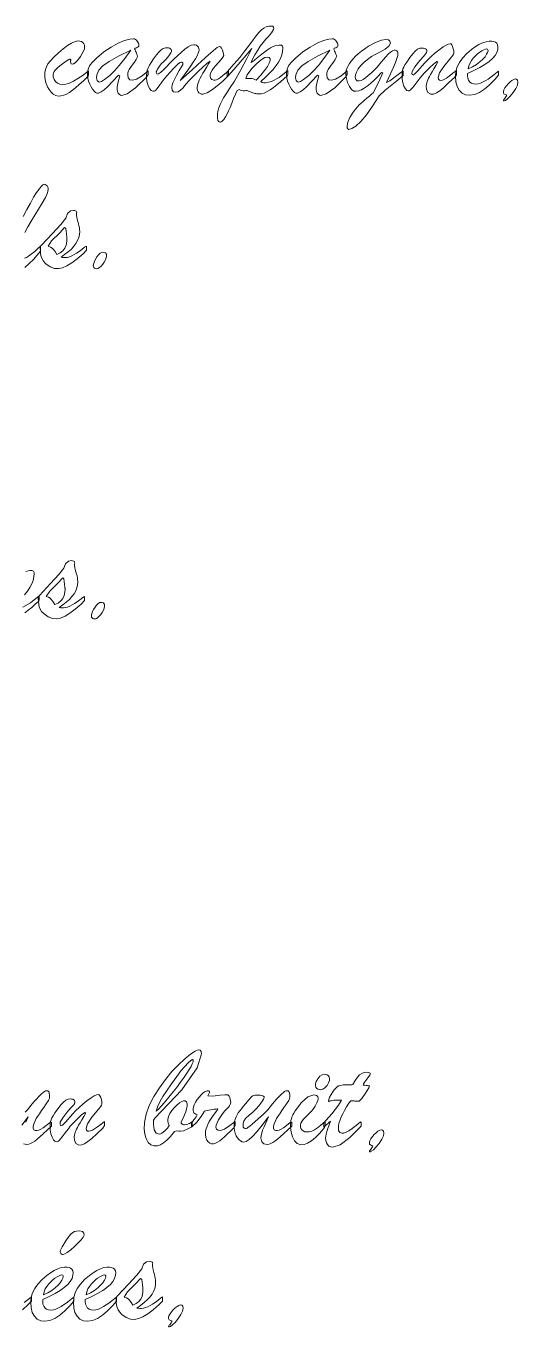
# Model space of a CAD drawing. Header units: inches. Extents: x 3 to 112, y 4 to 120.
# Drawn here: x 91.4 to 112.1, y 63.9 to 118.6 of the extents above; entities that cross this region are included whole.
import ezdxf

# ---------------------------------------------------------------- set-up
doc = ezdxf.new("R2010")
doc.units = ezdxf.units.IN
doc.header["$MEASUREMENT"] = 0
doc.layers.add('Calque 1', color=7, linetype='Continuous')

msp = doc.modelspace()

# ---------------------------------------------------------------- linework, layer by layer
at = {"layer": 'Calque 1', "lineweight": 0}
for points in [[(99.833, 116.502), (99.833, 116.558), (99.833, 116.661), (99.846, 116.727), (100.117, 117.029), (100.36, 117.319), (100.577, 117.596), (100.766, 117.846), (100.926, 118.058), (101.056, 118.232), (101.17, 118.372), (101.274, 118.48), (101.369, 118.556), (101.472, 118.607), (101.59, 118.635), (101.706, 118.641), (101.758, 118.628), (101.787, 118.597), (101.792, 118.551), (101.777, 118.497), (101.743, 118.43), (101.691, 118.35), (101.626, 118.265), (101.551, 118.179), (101.454, 118.081), (101.34, 117.95), (101.227, 117.799), (101.115, 117.627), (100.995, 117.426), (100.865, 117.192), (100.847, 117.099), (100.968, 117.195), (101.1, 117.301), (101.239, 117.415), (101.364, 117.514), (101.472, 117.596), (101.564, 117.662), (101.653, 117.718), (101.742, 117.765), (101.831, 117.802), (101.92, 117.826), (102.009, 117.837), (102.074, 117.836), (102.115, 117.828), (102.143, 117.813), (102.159, 117.79), (102.169, 117.753), (102.174, 117.704), (102.166, 117.573), (102.134, 117.422), (102.077, 117.273), (101.995, 117.124), (101.891, 116.972), (101.764, 116.816), (101.616, 116.654), (101.446, 116.482), (101.254, 116.301), (101.299, 116.263), (101.372, 116.249), (101.447, 116.244), (101.7, 116.299), (102.015, 116.476), (102.384, 116.775), (102.384, 116.717), (102.384, 116.612), (102.376, 116.552), (102.223, 116.417), (102.072, 116.287), (101.924, 116.163), (101.78, 116.051), (101.642, 115.956), (101.51, 115.877), (101.384, 115.819), (101.266, 115.787), (101.167, 115.779), (101.125, 115.781), (101.081, 115.786), (101.036, 115.794), (100.992, 115.805), (100.95, 115.816), (100.911, 115.829), (100.866, 115.845), (100.814, 115.865), (100.755, 115.889), (100.702, 115.909), (100.659, 115.925), (100.614, 115.926), (100.566, 115.915), (100.537, 115.909), (100.498, 115.909), (100.419, 115.927), (100.332, 115.965), (100.251, 115.927), (100.179, 115.772), (100.103, 115.59), (100.025, 115.391), (99.953, 115.214), (99.89, 115.065), (99.833, 114.941), (99.764, 114.823), (99.684, 114.708), (99.62, 114.637), (99.581, 114.606), (99.552, 114.591), (99.493, 114.602), (99.44, 114.663), (99.417, 114.776), (99.42, 114.915), (99.443, 115.054), (99.483, 115.196), (99.539, 115.34), (99.603, 115.479), (99.676, 115.613), (99.755, 115.743), (99.84, 115.875), (99.931, 116.007), (100.017, 116.132), (100.086, 116.234), (100.135, 116.313), (100.41, 116.796), (100.663, 117.271), (100.869, 117.69), (100.467, 117.216), (100.111, 116.804)], [(93.996, 116.748), (93.996, 116.694), (93.996, 116.595), (93.98, 116.532), (93.777, 116.335), (93.601, 116.172), (93.452, 116.041), (93.318, 115.934), (93.19, 115.845), (93.068, 115.774), (92.95, 115.725), (92.833, 115.697), (92.718, 115.693), (92.611, 115.717), (92.509, 115.771), (92.415, 115.855), (92.332, 115.961), (92.264, 116.085), (92.21, 116.227), (92.174, 116.377), (92.155, 116.533), (92.156, 116.681), (92.177, 116.81), (92.219, 116.929), (92.285, 117.042), (92.388, 117.174), (92.531, 117.327), (92.724, 117.512), (92.921, 117.681), (93.108, 117.818), (93.281, 117.921), (93.429, 117.986), (93.55, 118.014), (93.628, 118.009), (93.692, 117.987), (93.748, 117.947), (93.793, 117.892), (93.821, 117.829), (93.831, 117.756), (93.821, 117.681), (93.788, 117.589), (93.732, 117.477), (93.661, 117.362), (93.585, 117.257), (93.504, 117.163), (93.426, 117.092), (93.361, 117.05), (93.307, 117.039), (93.266, 117.052), (93.242, 117.084), (93.237, 117.127), (93.239, 117.143), (93.24, 117.158), (93.241, 117.172), (93.242, 117.187), (93.243, 117.201), (93.242, 117.218), (93.237, 117.237), (93.226, 117.248), (93.209, 117.251), (93.19, 117.248), (93.168, 117.236), (93.059, 117.16), (92.898, 117.046), (92.781, 116.96), (92.703, 116.899), (92.639, 116.84), (92.585, 116.781), (92.544, 116.721), (92.517, 116.66), (92.505, 116.596), (92.511, 116.495), (92.543, 116.392), (92.602, 116.305), (92.685, 116.237), (92.783, 116.195), (92.898, 116.178), (93.033, 116.19), (93.186, 116.236), (93.357, 116.316), (93.548, 116.429), (93.761, 116.573)], [(94.335, 117.291), (94.643, 117.549), (94.945, 117.757), (95.241, 117.916), (95.508, 118.027), (95.73, 118.09), (95.89, 118.107), (95.931, 118.099), (95.971, 118.079), (96.008, 118.047), (96.041, 118.009), (96.069, 117.966), (96.092, 117.92), (96.108, 117.88), (96.116, 117.848), (96.117, 117.819), (96.109, 117.787), (96.09, 117.763), (96.062, 117.744), (96.02, 117.724), (95.963, 117.702), (95.936, 117.673), (95.953, 117.634), (95.973, 117.589), (95.995, 117.539), (96.014, 117.495), (96.029, 117.458), (96.041, 117.426), (96.048, 117.397), (96.051, 117.37), (96.043, 117.321), (96.002, 117.236), (95.927, 117.123), (95.834, 116.997), (95.761, 116.893), (95.708, 116.814), (95.673, 116.747), (95.651, 116.67), (95.643, 116.584), (95.664, 116.458), (95.732, 116.381), (95.847, 116.355), (96.019, 116.401), (96.245, 116.538), (96.505, 116.748), (96.505, 116.692), (96.505, 116.603), (96.432, 116.485), (95.978, 116.035), (95.625, 115.782), (95.402, 115.722), (95.333, 115.735), (95.28, 115.765), (95.243, 115.814), (95.218, 115.88), (95.205, 115.962), (95.205, 116.086), (95.239, 116.29), (95.313, 116.544), (95.25, 116.576), (94.999, 116.304), (94.801, 116.099), (94.652, 115.956), (94.524, 115.864), (94.413, 115.819), (94.344, 115.819), (94.291, 115.848), (94.23, 115.903), (94.164, 115.982), (94.102, 116.078), (94.046, 116.19), (93.998, 116.314), (93.967, 116.442), (93.954, 116.572), (93.956, 116.673), (93.964, 116.756), (93.978, 116.827), (94.001, 116.892), (94.036, 116.958), (94.082, 117.025), (94.145, 117.099), (94.229, 117.188)], [(97.849, 116.343), (98.115, 116.579), (98.354, 116.794), (98.567, 116.987), (98.752, 117.156), (98.908, 117.299), (99.035, 117.415), (99.144, 117.514), (99.244, 117.602), (99.334, 117.68), (99.409, 117.738), (99.462, 117.771), (99.497, 117.78), (99.543, 117.761), (99.587, 117.708), (99.63, 117.621), (99.663, 117.532), (99.681, 117.456), (99.685, 117.397), (99.654, 117.334), (99.581, 117.235), (99.465, 117.103), (99.353, 116.975), (99.262, 116.866), (99.194, 116.776), (99.147, 116.689), (99.121, 116.599), (99.116, 116.519), (99.126, 116.47), (99.148, 116.428), (99.182, 116.394), (99.223, 116.37), (99.268, 116.357), (99.321, 116.356), (99.387, 116.374), (99.46, 116.412), (99.543, 116.472), (99.654, 116.562), (99.796, 116.684), (99.89, 116.753), (99.89, 116.664), (99.89, 116.571), (99.808, 116.476), (99.642, 116.325), (99.488, 116.189), (99.344, 116.07), (99.213, 115.97), (99.095, 115.891), (98.989, 115.832), (98.895, 115.793), (98.814, 115.774), (98.748, 115.775), (98.692, 115.793), (98.644, 115.826), (98.603, 115.874), (98.577, 115.93), (98.564, 115.994), (98.565, 116.063), (98.575, 116.133), (98.592, 116.203), (98.618, 116.276), (98.653, 116.357), (98.696, 116.447), (98.749, 116.547), (98.813, 116.661), (98.888, 116.787), (98.969, 116.921), (99.046, 117.048), (99.118, 117.167), (98.978, 117.062), (98.791, 116.9), (98.621, 116.741), (98.467, 116.59), (98.333, 116.451), (98.219, 116.326), (98.123, 116.216), (98.041, 116.122), (97.973, 116.045), (97.868, 115.943), (97.763, 115.876), (97.662, 115.851), (97.573, 115.872), (97.518, 115.943), (97.498, 116.065), (97.51, 116.145), (97.549, 116.253), (97.614, 116.393), (97.704, 116.564), (97.816, 116.763), (97.948, 116.988), (97.958, 117.008), (97.964, 117.033), (97.966, 117.065), (97.959, 117.098), (97.938, 117.117), (97.902, 117.123), (97.85, 117.106), (97.785, 117.062), (97.705, 116.988), (97.589, 116.866), (97.419, 116.682), (97.224, 116.466), (97.153, 116.381), (97.077, 116.281), (96.995, 116.166), (96.922, 116.064), (96.865, 115.989), (96.824, 115.941), (96.787, 115.91), (96.751, 115.894), (96.705, 115.891), (96.635, 115.924), (96.568, 116.001), (96.506, 116.12), (96.459, 116.26), (96.435, 116.416), (96.43, 116.569), (96.442, 116.685), (96.467, 116.789), (96.507, 116.883), (96.562, 116.987), (96.632, 117.106), (96.733, 117.26), (96.854, 117.422), (96.958, 117.547), (97.047, 117.635), (97.136, 117.693), (97.228, 117.722), (97.305, 117.726), (97.358, 117.718), (97.405, 117.703), (97.444, 117.68), (97.471, 117.651), (97.485, 117.616), (97.483, 117.572), (97.457, 117.511), (97.407, 117.431), (97.333, 117.336), (97.245, 117.236), (97.144, 117.135), (97.063, 117.057), (97.005, 116.988), (96.948, 116.91), (96.897, 116.828), (96.863, 116.76), (96.848, 116.708), (96.85, 116.662), (96.867, 116.629), (96.898, 116.614), (96.942, 116.624), (97.019, 116.682), (97.131, 116.786), (97.272, 116.929), (97.423, 117.081), (97.583, 117.241), (97.748, 117.402), (97.904, 117.545), (98.053, 117.669), (98.191, 117.768), (98.314, 117.83), (98.423, 117.855), (98.488, 117.85), (98.54, 117.83), (98.584, 117.794), (98.618, 117.746), (98.639, 117.691), (98.647, 117.628), (98.639, 117.572), (98.611, 117.493), (98.562, 117.391), (98.493, 117.266), (98.405, 117.124), (98.299, 116.962), (98.172, 116.78), (98.022, 116.574)], [(102.714, 117.291), (103.022, 117.549), (103.324, 117.757), (103.62, 117.916), (103.887, 118.027), (104.109, 118.09), (104.269, 118.107), (104.31, 118.099), (104.35, 118.079), (104.387, 118.047), (104.42, 118.009), (104.448, 117.966), (104.471, 117.92), (104.487, 117.88), (104.495, 117.848), (104.496, 117.819), (104.488, 117.787), (104.469, 117.763), (104.441, 117.744), (104.399, 117.724), (104.342, 117.702), (104.315, 117.673), (104.332, 117.634), (104.352, 117.589), (104.374, 117.539), (104.393, 117.495), (104.408, 117.458), (104.42, 117.426), (104.427, 117.397), (104.43, 117.37), (104.422, 117.321), (104.381, 117.236), (104.305, 117.123), (104.213, 116.997), (104.14, 116.893), (104.087, 116.814), (104.052, 116.747), (104.03, 116.67), (104.022, 116.584), (104.043, 116.458), (104.111, 116.381), (104.226, 116.355), (104.398, 116.401), (104.624, 116.538), (104.884, 116.748), (104.884, 116.692), (104.884, 116.603), (104.811, 116.485), (104.357, 116.035), (104.004, 115.782), (103.781, 115.722), (103.712, 115.735), (103.659, 115.765), (103.622, 115.814), (103.597, 115.88), (103.584, 115.962), (103.584, 116.086), (103.618, 116.29), (103.692, 116.544), (103.629, 116.576), (103.378, 116.304), (103.18, 116.099), (103.03, 115.956), (102.902, 115.864), (102.792, 115.819), (102.723, 115.819), (102.67, 115.848), (102.609, 115.903), (102.542, 115.982), (102.481, 116.078), (102.424, 116.19), (102.377, 116.314), (102.346, 116.442), (102.333, 116.572), (102.335, 116.673), (102.343, 116.756), (102.357, 116.827), (102.38, 116.892), (102.415, 116.958), (102.461, 117.025), (102.524, 117.099), (102.608, 117.188)], [(107.243, 116.553), (106.976, 116.334), (106.489, 115.933), (106.231, 115.708), (105.956, 115.262), (105.697, 114.9), (105.456, 114.624), (105.247, 114.43), (105.078, 114.319), (104.958, 114.29), (104.911, 114.307), (104.884, 114.35), (104.879, 114.433), (104.915, 114.599), (105.001, 114.793), (105.113, 114.977), (105.176, 115.065), (105.245, 115.153), (105.32, 115.238), (105.394, 115.317), (105.466, 115.388), (105.536, 115.453), (105.617, 115.524), (105.713, 115.605), (105.82, 115.694), (105.91, 115.769), (105.975, 115.824), (106.092, 116.034), (106.258, 116.385), (106.385, 116.669), (106.334, 116.677), (106.159, 116.499), (106.002, 116.346), (105.859, 116.217), (105.725, 116.108), (105.599, 116.021), (105.481, 115.954), (105.371, 115.91), (105.268, 115.891), (105.168, 115.903), (105.071, 115.97), (104.979, 116.093), (104.899, 116.257), (104.848, 116.427), (104.827, 116.6), (104.831, 116.702), (104.847, 116.787), (104.876, 116.875), (104.919, 116.966), (104.976, 117.061), (105.048, 117.16), (105.134, 117.263), (105.235, 117.367), (105.351, 117.473), (105.482, 117.579), (105.627, 117.684), (105.787, 117.786), (106.079, 117.95), (106.323, 118.047), (106.517, 118.077), (106.623, 118.059), (106.685, 118.009), (106.702, 117.923), (106.644, 117.791), (106.489, 117.662), (106.258, 117.543), (106.085, 117.457), (105.914, 117.354), (105.744, 117.235), (105.59, 117.107), (105.458, 116.974), (105.348, 116.836), (105.27, 116.704), (105.228, 116.581), (105.22, 116.485), (105.228, 116.436), (105.244, 116.395), (105.269, 116.362), (105.3, 116.339), (105.337, 116.327), (105.391, 116.327), (105.469, 116.347), (105.554, 116.39), (105.648, 116.456), (105.768, 116.554), (105.919, 116.686), (106.045, 116.804), (106.146, 116.912), (106.264, 117.051), (106.395, 117.211), (106.514, 117.35), (106.616, 117.462), (106.705, 117.547), (106.787, 117.601), (106.863, 117.626), (106.912, 117.625), (106.947, 117.615), (106.976, 117.596), (106.999, 117.569), (107.014, 117.534), (107.02, 117.49), (107.013, 117.397), (106.98, 117.267), (106.922, 117.107), (106.834, 116.902), (106.705, 116.621), (106.536, 116.262), (106.676, 116.336), (107.031, 116.594), (107.242, 116.748), (107.243, 116.701), (107.243, 116.605)], [(109.244, 117.297), (108.947, 116.939), (108.771, 116.663), (108.716, 116.473), (108.729, 116.402), (108.767, 116.361), (108.827, 116.349), (108.894, 116.362), (108.972, 116.396), (109.063, 116.451), (109.182, 116.534), (109.336, 116.651), (109.484, 116.763), (109.484, 116.69), (109.484, 116.591), (109.41, 116.486), (109.155, 116.242), (108.947, 116.052), (108.782, 115.915), (108.643, 115.824), (108.524, 115.775), (108.4, 115.772), (108.282, 115.837), (108.221, 115.976), (108.212, 116.118), (108.219, 116.183), (108.232, 116.247), (108.252, 116.31), (108.278, 116.375), (108.308, 116.441), (108.345, 116.512), (108.394, 116.601), (108.455, 116.71), (108.529, 116.837), (108.61, 116.977), (108.699, 117.128), (108.657, 117.141), (108.518, 117.037), (108.359, 116.894), (108.23, 116.767), (108.129, 116.661), (108.041, 116.56), (107.96, 116.459), (107.876, 116.35), (107.788, 116.235), (107.703, 116.122), (107.634, 116.036), (107.581, 115.976), (107.539, 115.939), (107.497, 115.916), (107.454, 115.908), (107.393, 115.926), (107.332, 115.991), (107.275, 116.102), (107.229, 116.245), (107.201, 116.403), (107.192, 116.577), (107.196, 116.681), (107.209, 116.768), (107.23, 116.838), (107.265, 116.911), (107.317, 117.002), (107.392, 117.122), (107.525, 117.314), (107.644, 117.467), (107.751, 117.581), (107.851, 117.66), (107.948, 117.704), (108.036, 117.714), (108.095, 117.709), (108.146, 117.696), (108.187, 117.675), (108.217, 117.646), (108.233, 117.609), (108.236, 117.573), (108.232, 117.552), (108.225, 117.53), (108.213, 117.508), (108.2, 117.487), (108.186, 117.467), (108.17, 117.448), (108.144, 117.418), (108.107, 117.377), (107.943, 117.192), (107.727, 116.918), (107.621, 116.73), (107.61, 116.642), (107.624, 116.603), (107.651, 116.585), (107.682, 116.587), (107.724, 116.616), (107.78, 116.671), (107.852, 116.751), (107.938, 116.848), (108.038, 116.962), (108.151, 117.09), (108.279, 117.221), (108.42, 117.357), (108.575, 117.494), (108.744, 117.629), (108.928, 117.759), (109.049, 117.838), (109.141, 117.88), (109.221, 117.897), (109.26, 117.887), (109.292, 117.846), (109.323, 117.775), (109.351, 117.685), (109.367, 117.594), (109.373, 117.503), (109.36, 117.449), (109.317, 117.381)], [(109.946, 116.646), (109.946, 116.625), (109.946, 116.588), (109.947, 116.559), (109.959, 116.448), (109.992, 116.355), (110.046, 116.282), (110.115, 116.23), (110.197, 116.202), (110.292, 116.197), (110.396, 116.21), (110.501, 116.239), (110.61, 116.285), (110.718, 116.342), (110.826, 116.41), (110.936, 116.49), (111.06, 116.587), (111.2, 116.703), (111.261, 116.734), (111.261, 116.648), (111.261, 116.576), (111.1, 116.385), (110.878, 116.158), (110.666, 115.976), (110.46, 115.842), (110.252, 115.759), (110.043, 115.728), (109.866, 115.748), (109.719, 115.817), (109.598, 115.935), (109.509, 116.096), (109.457, 116.293), (109.442, 116.524), (109.463, 116.733), (109.519, 116.928), (109.611, 117.109), (109.743, 117.291), (109.92, 117.479), (110.117, 117.655), (110.273, 117.771), (110.429, 117.864), (110.584, 117.935), (110.729, 117.982), (110.862, 118.006), (110.972, 118.007), (111.055, 117.991), (111.125, 117.961), (111.179, 117.914), (111.214, 117.853), (111.23, 117.776), (111.223, 117.659), (111.182, 117.529), (111.109, 117.4), (111.001, 117.27), (110.858, 117.142), (110.679, 117.014), (110.467, 116.888), (110.222, 116.766)], [(95.772, 117.621), (95.258, 117.373), (94.866, 117.154), (94.594, 116.962), (94.421, 116.776), (94.337, 116.585), (94.33, 116.463), (94.34, 116.402), (94.359, 116.351), (94.385, 116.312), (94.418, 116.289), (94.456, 116.283), (94.489, 116.29), (94.536, 116.309), (94.667, 116.386), (94.886, 116.552), (95.09, 116.748), (95.29, 116.982), (95.517, 117.272)], [(101.051, 116.355), (101.25, 116.572), (101.407, 116.764), (101.523, 116.931), (101.599, 117.071), (101.636, 117.183), (101.635, 117.264), (101.602, 117.314), (101.54, 117.333), (101.422, 117.309), (101.266, 117.217), (101.078, 117.059), (100.875, 116.847), (100.668, 116.587), (100.614, 116.425), (100.74, 116.434), (100.827, 116.436), (100.888, 116.426), (100.962, 116.399)], [(104.151, 117.621), (103.637, 117.373), (103.245, 117.154), (102.973, 116.962), (102.8, 116.776), (102.716, 116.585), (102.709, 116.463), (102.719, 116.402), (102.738, 116.351), (102.764, 116.312), (102.797, 116.289), (102.835, 116.283), (102.868, 116.29), (102.915, 116.309), (103.046, 116.386), (103.265, 116.552), (103.469, 116.748), (103.669, 116.982), (103.896, 117.272)], [(109.976, 116.841), (110.163, 116.924), (110.328, 117.021), (110.473, 117.13), (110.592, 117.241), (110.686, 117.348), (110.753, 117.45), (110.795, 117.533), (110.813, 117.597), (110.809, 117.642), (110.788, 117.669), (110.751, 117.678), (110.703, 117.669), (110.636, 117.642), (110.553, 117.596), (110.464, 117.538), (110.374, 117.468), (110.285, 117.388), (110.201, 117.297), (110.124, 117.195), (110.057, 117.084), (110.007, 116.966)], [(111.612, 115.734), (111.553, 115.757), (111.51, 115.776), (111.484, 115.79), (111.469, 115.809), (111.461, 115.838), (111.46, 115.882), (111.48, 115.951), (111.523, 116.032), (111.588, 116.123), (111.661, 116.209), (111.74, 116.287), (111.822, 116.353), (111.894, 116.395), (111.954, 116.412), (112.019, 116.4), (112.06, 116.355), (112.074, 116.277), (112.052, 116.156), (111.984, 116.011), (111.871, 115.841), (111.749, 115.688), (111.635, 115.574), (111.542, 115.507), (111.493, 115.484), (111.468, 115.489), (111.466, 115.51), (111.47, 115.524), (111.478, 115.538), (111.491, 115.554), (111.51, 115.58), (111.537, 115.614), (111.566, 115.655), (111.591, 115.695)], [(91.961, 109.295), (91.961, 109.314), (91.961, 109.35), (92.009, 109.417), (92.474, 109.91), (92.825, 110.287), (93.035, 110.555), (93.111, 110.749), (93.23, 110.856), (93.357, 110.879), (93.401, 110.872), (93.449, 110.857), (93.48, 110.841), (93.488, 110.817), (93.496, 110.791), (93.494, 110.774), (93.489, 110.743), (93.486, 110.704), (93.487, 110.659), (93.498, 110.596), (93.519, 110.51), (93.547, 110.407), (93.572, 110.314), (93.592, 110.233), (93.607, 110.159), (93.617, 110.079), (93.621, 109.992), (93.614, 109.866), (93.586, 109.735), (93.536, 109.608), (93.466, 109.484), (93.378, 109.364), (93.27, 109.248), (93.14, 109.133), (92.988, 109.016), (92.835, 108.906), (92.903, 108.897), (92.96, 108.891), (93.015, 108.89), (93.103, 108.9), (93.195, 108.924), (93.292, 108.963), (93.391, 109.013), (93.491, 109.073), (93.594, 109.143), (93.706, 109.227), (93.83, 109.325), (93.903, 109.371), (93.903, 109.284), (93.903, 109.197), (93.762, 109.049), (93.518, 108.836), (93.293, 108.666), (93.087, 108.539), (92.901, 108.458), (92.735, 108.423), (92.555, 108.436), (92.373, 108.506), (92.201, 108.632), (92.1, 108.741), (92.037, 108.837), (91.998, 108.929), (91.977, 109.029), (91.965, 109.151)], [(93.081, 109.754), (93.064, 109.885), (93.036, 110.112), (92.989, 110.151), (92.77, 109.921), (92.439, 109.589), (92.293, 109.37), (92.394, 109.334), (92.464, 109.291), (92.517, 109.234), (92.583, 109.146), (92.663, 109.025), (92.799, 109.094), (92.91, 109.179), (92.996, 109.281), (93.054, 109.408), (93.083, 109.564), (93.086, 109.662), (93.086, 109.683), (93.085, 109.701), (93.084, 109.719), (93.083, 109.736)], [(94.317, 108.421), (94.282, 108.426), (94.251, 108.442), (94.224, 108.467), (94.205, 108.5), (94.195, 108.542), (94.196, 108.588), (94.211, 108.648), (94.244, 108.73), (94.291, 108.827), (94.348, 108.919), (94.413, 109.002), (94.484, 109.07), (94.557, 109.109), (94.633, 109.12), (94.706, 109.096), (94.745, 109.032), (94.751, 108.947), (94.736, 108.875), (94.703, 108.791), (94.654, 108.698), (94.595, 108.612), (94.528, 108.535), (94.456, 108.472), (94.385, 108.434)], [(91.88, 94.544), (91.88, 94.563), (91.88, 94.599), (91.928, 94.666), (92.393, 95.159), (92.744, 95.537), (92.954, 95.804), (93.03, 95.998), (93.149, 96.105), (93.275, 96.128), (93.32, 96.121), (93.368, 96.106), (93.399, 96.09), (93.407, 96.067), (93.415, 96.041), (93.413, 96.023), (93.408, 95.992), (93.405, 95.953), (93.406, 95.908), (93.417, 95.845), (93.438, 95.759), (93.466, 95.656), (93.491, 95.564), (93.511, 95.482), (93.526, 95.408), (93.536, 95.328), (93.54, 95.241), (93.533, 95.115), (93.505, 94.984), (93.455, 94.857), (93.385, 94.733), (93.297, 94.614), (93.189, 94.497), (93.059, 94.382), (92.907, 94.265), (92.754, 94.156), (92.822, 94.146), (92.879, 94.14), (92.934, 94.139), (93.022, 94.149), (93.114, 94.173), (93.211, 94.212), (93.31, 94.262), (93.41, 94.322), (93.513, 94.392), (93.625, 94.476), (93.749, 94.574), (93.822, 94.621), (93.822, 94.533), (93.822, 94.446), (93.681, 94.298), (93.437, 94.085), (93.212, 93.915), (93.006, 93.789), (92.82, 93.708), (92.654, 93.672), (92.474, 93.685), (92.292, 93.755), (92.12, 93.881), (92.019, 93.991), (91.955, 94.086), (91.917, 94.178), (91.896, 94.278), (91.884, 94.4)], [(92.999, 95.003), (92.983, 95.135), (92.955, 95.361), (92.908, 95.4), (92.689, 95.17), (92.358, 94.838), (92.212, 94.619), (92.313, 94.583), (92.383, 94.541), (92.436, 94.484), (92.502, 94.395), (92.582, 94.274), (92.718, 94.343), (92.829, 94.428), (92.915, 94.531), (92.973, 94.658), (93.002, 94.813), (93.005, 94.912), (93.005, 94.932), (93.004, 94.951), (93.003, 94.968), (93.001, 94.985)], [(94.236, 93.67), (94.201, 93.676), (94.17, 93.691), (94.143, 93.716), (94.124, 93.75), (94.114, 93.791), (94.115, 93.837), (94.13, 93.897), (94.163, 93.979), (94.21, 94.076), (94.267, 94.168), (94.332, 94.251), (94.403, 94.319), (94.476, 94.359), (94.552, 94.369), (94.625, 94.345), (94.664, 94.281), (94.67, 94.196), (94.655, 94.125), (94.622, 94.041), (94.573, 93.947), (94.514, 93.861), (94.447, 93.784), (94.375, 93.721), (94.304, 93.683)], [(98.362, 72.496), (98.362, 72.443), (98.362, 72.347), (98.347, 72.291), (98.151, 72.182), (97.986, 72.119), (97.86, 72.102), (97.791, 72.107), (97.718, 72.12), (97.62, 72.084), (97.448, 71.882), (97.294, 71.721), (97.157, 71.604), (97.025, 71.524), (96.892, 71.483), (96.753, 71.479), (96.62, 71.527), (96.511, 71.631), (96.427, 71.787), (96.371, 71.974), (96.343, 72.188), (96.349, 72.472), (96.417, 72.819), (96.553, 73.185), (96.749, 73.565), (96.977, 73.932), (97.231, 74.281), (97.506, 74.608), (97.778, 74.898), (98.043, 75.147), (98.288, 75.347), (98.477, 75.474), (98.608, 75.525), (98.688, 75.513), (98.737, 75.458), (98.755, 75.363), (98.569, 74.764), (97.915, 73.847), (96.79, 72.656), (96.736, 72.56), (96.733, 72.487), (96.733, 72.383), (96.761, 72.152), (96.84, 72.018), (96.961, 71.979), (97.021, 71.989), (97.081, 72.016), (97.142, 72.059), (97.218, 72.128), (97.315, 72.226), (97.39, 72.347), (97.353, 72.442), (97.334, 72.519), (97.332, 72.596), (97.358, 72.715), (97.416, 72.839), (97.503, 72.968), (97.604, 73.088), (97.713, 73.196), (97.827, 73.289), (97.923, 73.353), (97.997, 73.384), (98.066, 73.38), (98.119, 73.337), (98.144, 73.252), (98.143, 73.149), (98.124, 73.043), (98.089, 72.923), (98.038, 72.792), (97.972, 72.647), (97.89, 72.49), (97.896, 72.433), (97.924, 72.411), (97.948, 72.394), (97.971, 72.382), (98.001, 72.375), (98.038, 72.372), (98.133, 72.385), (98.243, 72.426)], [(96.838, 72.946), (96.95, 73.048), (97.062, 73.164), (97.175, 73.293), (97.313, 73.46), (97.489, 73.677), (97.693, 73.933), (97.872, 74.167), (98.02, 74.369), (98.137, 74.543), (98.233, 74.694), (98.308, 74.825), (98.362, 74.933), (98.394, 75.015), (98.404, 75.07), (98.401, 75.097), (98.392, 75.112), (98.37, 75.114), (98.298, 75.075), (98.189, 74.981), (98.045, 74.832), (97.883, 74.64), (97.705, 74.407), (97.481, 74.09), (97.275, 73.79), (97.121, 73.555), (97.007, 73.362), (96.913, 73.159)], [(104.983, 74.059), (105.017, 74.059), (105.08, 74.059), (105.117, 74.069), (105.221, 74.241), (105.318, 74.375), (105.409, 74.471), (105.501, 74.535), (105.602, 74.571), (105.71, 74.581), (105.798, 74.57), (105.847, 74.541), (105.858, 74.501), (105.838, 74.457), (105.787, 74.384), (105.709, 74.285), (105.632, 74.186), (105.57, 74.098), (105.555, 74.042), (105.62, 74.034), (105.68, 74.027), (105.735, 74.021), (105.782, 74.015), (105.821, 74.011), (105.793, 73.922), (105.659, 73.703), (105.505, 73.481), (105.387, 73.359), (105.336, 73.362), (105.291, 73.366), (105.251, 73.369), (105.212, 73.372), (105.173, 73.375), (105.133, 73.378), (105.087, 73.381), (105.035, 73.385), (104.949, 73.283), (104.852, 73.12), (104.768, 72.97), (104.695, 72.831), (104.635, 72.701), (104.586, 72.579), (104.549, 72.463), (104.525, 72.352), (104.515, 72.245), (104.525, 72.128), (104.573, 72.047), (104.658, 72.013), (104.747, 72.021), (104.845, 72.058), (104.96, 72.122), (105.095, 72.215), (105.259, 72.338), (105.451, 72.491), (105.472, 72.463), (105.472, 72.365), (105.472, 72.307), (104.994, 71.831), (104.586, 71.528), (104.274, 71.427), (104.189, 71.439), (104.115, 71.475), (104.054, 71.536), (104.009, 71.615), (103.982, 71.707), (103.974, 71.81), (103.981, 71.891), (103.998, 71.982), (104.026, 72.082), (104.068, 72.209), (104.128, 72.372), (104.182, 72.524), (104.154, 72.499), (104.127, 72.476), (104.102, 72.452), (104.077, 72.43), (104.054, 72.409), (104.032, 72.389), (104.01, 72.369), (103.987, 72.349), (103.963, 72.327), (103.938, 72.306), (103.914, 72.284), (103.899, 72.281), (103.899, 72.366), (103.899, 72.459), (103.999, 72.567), (104.241, 72.834), (104.514, 73.191), (104.647, 73.406), (104.617, 73.407), (104.59, 73.409), (104.563, 73.41), (104.532, 73.41), (104.499, 73.411), (104.416, 73.41), (104.319, 73.404), (104.242, 73.392), (104.205, 73.383), (104.182, 73.376), (104.159, 73.369), (104.139, 73.363), (104.123, 73.359), (104.112, 73.357), (104.104, 73.358), (104.099, 73.363), (104.097, 73.372), (104.106, 73.436), (104.143, 73.533), (104.208, 73.652), (104.277, 73.762), (104.341, 73.848), (104.402, 73.915), (104.466, 73.966), (104.538, 74.004), (104.62, 74.03), (104.717, 74.046), (104.838, 74.056)], [(103.752, 73.843), (103.699, 73.851), (103.647, 73.873), (103.598, 73.911), (103.562, 73.958), (103.544, 74.013), (103.546, 74.093), (103.58, 74.197), (103.646, 74.309), (103.738, 74.415), (103.832, 74.479), (103.929, 74.5), (103.991, 74.493), (104.044, 74.471), (104.09, 74.434), (104.122, 74.384), (104.137, 74.321), (104.135, 74.236), (104.103, 74.135), (104.038, 74.027), (103.948, 73.926), (103.852, 73.864)], [(94.428, 73.045), (94.13, 72.687), (93.954, 72.411), (93.9, 72.221), (93.913, 72.15), (93.951, 72.108), (94.011, 72.096), (94.078, 72.109), (94.156, 72.143), (94.247, 72.198), (94.365, 72.282), (94.52, 72.398), (94.668, 72.51), (94.668, 72.437), (94.668, 72.339), (94.594, 72.233), (94.339, 71.989), (94.13, 71.799), (93.966, 71.662), (93.827, 71.571), (93.707, 71.523), (93.584, 71.519), (93.466, 71.584), (93.405, 71.723), (93.396, 71.866), (93.403, 71.93), (93.416, 71.994), (93.436, 72.057), (93.461, 72.122), (93.492, 72.189), (93.529, 72.26), (93.577, 72.348), (93.639, 72.457), (93.712, 72.585), (93.794, 72.724), (93.883, 72.875), (93.841, 72.889), (93.702, 72.785), (93.543, 72.642), (93.413, 72.514), (93.313, 72.409), (93.225, 72.307), (93.144, 72.206), (93.06, 72.098), (92.972, 71.982), (92.887, 71.87), (92.817, 71.783), (92.765, 71.724), (92.723, 71.687), (92.68, 71.664), (92.638, 71.655), (92.576, 71.674), (92.516, 71.738), (92.459, 71.849), (92.413, 71.992), (92.385, 72.151), (92.375, 72.324), (92.38, 72.428), (92.393, 72.515), (92.414, 72.586), (92.449, 72.659), (92.501, 72.75), (92.576, 72.869), (92.709, 73.061), (92.828, 73.215), (92.935, 73.329), (93.035, 73.407), (93.132, 73.451), (93.22, 73.462), (93.279, 73.456), (93.33, 73.443), (93.371, 73.423), (93.401, 73.394), (93.416, 73.357), (93.419, 73.32), (93.416, 73.299), (93.409, 73.278), (93.397, 73.256), (93.384, 73.234), (93.37, 73.215), (93.354, 73.195), (93.328, 73.166), (93.291, 73.125), (93.126, 72.939), (92.911, 72.666), (92.805, 72.477), (92.794, 72.389), (92.808, 72.351), (92.834, 72.332), (92.866, 72.335), (92.907, 72.364), (92.964, 72.419), (93.036, 72.499), (93.122, 72.596), (93.222, 72.71), (93.335, 72.837), (93.463, 72.969), (93.604, 73.104), (93.759, 73.242), (93.928, 73.376), (94.111, 73.507), (94.233, 73.585), (94.325, 73.628), (94.405, 73.645), (94.443, 73.634), (94.475, 73.593), (94.507, 73.522), (94.534, 73.432), (94.551, 73.342), (94.557, 73.251), (94.544, 73.196), (94.501, 73.128)], [(98.332, 72.27), (98.332, 72.323), (98.332, 72.418), (98.339, 72.473), (98.439, 72.597), (98.521, 72.707), (98.571, 72.795), (98.513, 72.82), (98.467, 72.848), (98.434, 72.88), (98.411, 72.92), (98.398, 72.971), (98.396, 73.036), (98.411, 73.119), (98.448, 73.216), (98.504, 73.325), (98.574, 73.433), (98.652, 73.537), (98.74, 73.634), (98.825, 73.712), (98.904, 73.766), (98.96, 73.792), (98.988, 73.801), (99.015, 73.806), (99.047, 73.805), (99.074, 73.792), (99.087, 73.766), (99.085, 73.727), (99.063, 73.667), (99.019, 73.583), (99.231, 73.578), (99.535, 73.619), (99.733, 73.638), (99.802, 73.638), (99.835, 73.635), (99.858, 73.629), (99.887, 73.609), (99.917, 73.57), (99.942, 73.515), (99.962, 73.448), (99.975, 73.38), (99.98, 73.313), (99.975, 73.266), (99.958, 73.219), (99.928, 73.171), (99.882, 73.114), (99.819, 73.042), (99.737, 72.955), (99.634, 72.836), (99.544, 72.709), (99.465, 72.575), (99.404, 72.451), (99.369, 72.349), (99.359, 72.268), (99.383, 72.191), (99.447, 72.147), (99.552, 72.136), (99.718, 72.192), (99.945, 72.335), (100.169, 72.505), (100.169, 72.433), (100.169, 72.337), (100.124, 72.259), (99.97, 72.101), (99.836, 71.969), (99.721, 71.862), (99.616, 71.772), (99.516, 71.696), (99.421, 71.635), (99.334, 71.593), (99.253, 71.571), (99.174, 71.571), (99.097, 71.596), (99.03, 71.649), (98.975, 71.727), (98.937, 71.83), (98.919, 71.957), (98.92, 72.07), (98.937, 72.167), (98.968, 72.272), (99.015, 72.385), (99.076, 72.505), (99.152, 72.631), (99.239, 72.763), (99.335, 72.894), (99.438, 73.025), (99.419, 73.047), (99.356, 73.035), (99.288, 73.022), (99.215, 73.008), (99.14, 72.994), (99.062, 72.98), (98.987, 72.967), (98.925, 72.956), (98.875, 72.946), (98.736, 72.715), (98.554, 72.485)], [(101.571, 72.706), (101.3, 72.354), (101.077, 72.078), (100.902, 71.879), (100.759, 71.745), (100.635, 71.666), (100.531, 71.643), (100.456, 71.656), (100.386, 71.691), (100.319, 71.747), (100.261, 71.82), (100.212, 71.909), (100.173, 72.013), (100.146, 72.125), (100.131, 72.242), (100.127, 72.355), (100.131, 72.432), (100.14, 72.504), (100.154, 72.57), (100.176, 72.639), (100.208, 72.712), (100.249, 72.789), (100.299, 72.871), (100.359, 72.957), (100.428, 73.048), (100.507, 73.147), (100.597, 73.254), (100.68, 73.349), (100.735, 73.413), (100.783, 73.47), (100.826, 73.519), (100.867, 73.558), (100.907, 73.585), (100.949, 73.603), (101.005, 73.615), (101.078, 73.62), (101.153, 73.62), (101.215, 73.614), (101.276, 73.602), (101.332, 73.585), (101.369, 73.567), (101.386, 73.55), (101.383, 73.516), (101.36, 73.456), (101.317, 73.377), (101.252, 73.279), (101.163, 73.167), (101.049, 73.041), (100.913, 72.905), (100.763, 72.77), (100.599, 72.637), (100.533, 72.52), (100.511, 72.424), (100.502, 72.348), (100.51, 72.275), (100.54, 72.226), (100.592, 72.208), (100.626, 72.213), (100.666, 72.232), (100.716, 72.265), (100.784, 72.318), (100.878, 72.396), (100.999, 72.501), (101.13, 72.615), (101.251, 72.721), (101.363, 72.817), (101.447, 72.897), (101.539, 73.001), (101.64, 73.127), (101.737, 73.252), (101.821, 73.354), (101.899, 73.44), (102.03, 73.576), (102.129, 73.675), (102.196, 73.737), (102.25, 73.774), (102.303, 73.796), (102.353, 73.801), (102.395, 73.794), (102.426, 73.776), (102.446, 73.748), (102.459, 73.703), (102.466, 73.635), (102.468, 73.561), (102.466, 73.523), (102.461, 73.49), (102.453, 73.462), (102.44, 73.432), (102.421, 73.396), (102.396, 73.354), (102.355, 73.291), (102.297, 73.206), (102.222, 73.097), (102.136, 72.973), (102.041, 72.835), (101.959, 72.716), (101.907, 72.63), (101.86, 72.539), (101.818, 72.445), (101.79, 72.364), (101.776, 72.3), (101.779, 72.224), (101.808, 72.156), (101.866, 72.123), (101.94, 72.124), (102.017, 72.145), (102.102, 72.185), (102.2, 72.247), (102.328, 72.339), (102.49, 72.462), (102.549, 72.48), (102.549, 72.386), (102.549, 72.311), (102.387, 72.158), (102.201, 71.988), (102.057, 71.859), (101.945, 71.763), (101.844, 71.685), (101.754, 71.623), (101.671, 71.577), (101.592, 71.549), (101.515, 71.538), (101.379, 71.564), (101.287, 71.658), (101.253, 71.82), (101.26, 71.916), (101.284, 72.019), (101.325, 72.14), (101.386, 72.289), (101.467, 72.478)], [(103.956, 72.502), (103.956, 72.441), (103.956, 72.332), (103.934, 72.254), (103.738, 72.021), (103.552, 71.833), (103.375, 71.689), (103.213, 71.59), (103.07, 71.536), (102.929, 71.53), (102.784, 71.581), (102.669, 71.695), (102.584, 71.865), (102.528, 72.054), (102.501, 72.255), (102.499, 72.393), (102.505, 72.471), (102.517, 72.547), (102.533, 72.619), (102.553, 72.682), (102.574, 72.737), (102.601, 72.79), (102.641, 72.862), (102.695, 72.952), (102.957, 73.309), (103.228, 73.547), (103.482, 73.627), (103.587, 73.61), (103.648, 73.559), (103.665, 73.478), (103.648, 73.396), (103.602, 73.288), (103.529, 73.155), (103.451, 73.034), (103.379, 72.941), (103.277, 72.839), (103.133, 72.695), (103.032, 72.587), (102.972, 72.512), (102.935, 72.438), (102.917, 72.357), (102.918, 72.278), (102.938, 72.213), (102.978, 72.155), (103.036, 72.109), (103.105, 72.079), (103.187, 72.067), (103.284, 72.074), (103.39, 72.106), (103.504, 72.162), (103.631, 72.245), (103.781, 72.359)], [(105.97, 71.481), (105.911, 71.504), (105.868, 71.523), (105.842, 71.537), (105.827, 71.557), (105.819, 71.586), (105.818, 71.63), (105.838, 71.698), (105.881, 71.779), (105.946, 71.871), (106.019, 71.957), (106.098, 72.035), (106.18, 72.101), (106.252, 72.142), (106.312, 72.159), (106.377, 72.148), (106.418, 72.103), (106.432, 72.024), (106.41, 71.904), (106.342, 71.758), (106.229, 71.588), (106.107, 71.436), (105.993, 71.322), (105.9, 71.254), (105.851, 71.231), (105.826, 71.237), (105.824, 71.257), (105.828, 71.272), (105.836, 71.286), (105.849, 71.302), (105.868, 71.327), (105.895, 71.362), (105.924, 71.403), (105.949, 71.442)], [(92.93, 66.909), (92.895, 66.913), (92.862, 66.927), (92.831, 66.949), (92.809, 66.975), (92.797, 67.003), (92.803, 67.064), (92.88, 67.229), (93.037, 67.483), (93.17, 67.67), (93.254, 67.768), (93.327, 67.832), (93.401, 67.871), (93.494, 67.893), (93.611, 67.899), (93.736, 67.875), (93.803, 67.811), (93.813, 67.724), (93.771, 67.636), (93.679, 67.519), (93.544, 67.379), (93.397, 67.241), (93.243, 67.111), (93.097, 66.999), (92.993, 66.931)], [(92.063, 65.018), (92.063, 64.998), (92.063, 64.96), (92.063, 64.931), (92.076, 64.82), (92.109, 64.728), (92.162, 64.654), (92.231, 64.602), (92.313, 64.574), (92.409, 64.569), (92.512, 64.582), (92.618, 64.611), (92.726, 64.657), (92.835, 64.714), (92.943, 64.782), (93.052, 64.862), (93.176, 64.959), (93.317, 65.075), (93.378, 65.106), (93.378, 65.02), (93.378, 64.949), (93.216, 64.757), (92.994, 64.53), (92.783, 64.348), (92.577, 64.214), (92.369, 64.131), (92.159, 64.1), (91.983, 64.12), (91.836, 64.189), (91.715, 64.307), (91.626, 64.468), (91.574, 64.665), (91.559, 64.896), (91.58, 65.105), (91.636, 65.3), (91.727, 65.481), (91.86, 65.663), (92.036, 65.851), (92.233, 66.027), (92.39, 66.143), (92.546, 66.236), (92.701, 66.307), (92.845, 66.354), (92.979, 66.378), (93.088, 66.379), (93.172, 66.363), (93.241, 66.333), (93.296, 66.287), (93.331, 66.225), (93.347, 66.149), (93.339, 66.031), (93.299, 65.901), (93.225, 65.772), (93.117, 65.643), (92.974, 65.514), (92.796, 65.386), (92.583, 65.26), (92.339, 65.138)], [(93.858, 65.018), (93.858, 64.998), (93.858, 64.96), (93.858, 64.931), (93.87, 64.82), (93.903, 64.728), (93.957, 64.654), (94.026, 64.602), (94.108, 64.574), (94.203, 64.569), (94.307, 64.582), (94.413, 64.611), (94.521, 64.657), (94.629, 64.714), (94.737, 64.782), (94.847, 64.862), (94.971, 64.959), (95.111, 65.075), (95.172, 65.106), (95.172, 65.02), (95.172, 64.949), (95.011, 64.757), (94.789, 64.53), (94.577, 64.348), (94.371, 64.214), (94.164, 64.131), (93.954, 64.1), (93.778, 64.12), (93.63, 64.189), (93.51, 64.307), (93.421, 64.468), (93.369, 64.665), (93.354, 64.896), (93.375, 65.105), (93.431, 65.3), (93.522, 65.481), (93.654, 65.663), (93.831, 65.851), (94.028, 66.027), (94.185, 66.143), (94.341, 66.236), (94.495, 66.307), (94.64, 66.354), (94.774, 66.378), (94.883, 66.379), (94.966, 66.363), (95.036, 66.333), (95.09, 66.287), (95.126, 66.225), (95.141, 66.149), (95.134, 66.031), (95.094, 65.901), (95.02, 65.772), (94.912, 65.643), (94.769, 65.514), (94.59, 65.386), (94.378, 65.26), (94.134, 65.138)], [(95.16, 65.042), (95.16, 65.062), (95.16, 65.097), (95.208, 65.165), (95.673, 65.658), (96.024, 66.035), (96.235, 66.302), (96.31, 66.497), (96.429, 66.604), (96.556, 66.626), (96.601, 66.62), (96.648, 66.605), (96.68, 66.588), (96.687, 66.565), (96.695, 66.539), (96.693, 66.522), (96.688, 66.49), (96.685, 66.452), (96.686, 66.407), (96.697, 66.344), (96.718, 66.257), (96.746, 66.155), (96.771, 66.062), (96.791, 65.981), (96.806, 65.906), (96.816, 65.826), (96.82, 65.74), (96.813, 65.613), (96.785, 65.482), (96.735, 65.355), (96.666, 65.232), (96.577, 65.112), (96.469, 64.996), (96.339, 64.88), (96.187, 64.763), (96.034, 64.654), (96.102, 64.644), (96.16, 64.638), (96.214, 64.637), (96.302, 64.647), (96.394, 64.672), (96.491, 64.71), (96.59, 64.76), (96.691, 64.82), (96.793, 64.89), (96.905, 64.974), (97.029, 65.072), (97.102, 65.119), (97.102, 65.032), (97.102, 64.944), (96.961, 64.797), (96.717, 64.584), (96.492, 64.414), (96.286, 64.287), (96.1, 64.206), (95.934, 64.171), (95.754, 64.184), (95.572, 64.253), (95.401, 64.38), (95.299, 64.489), (95.236, 64.584), (95.197, 64.677), (95.177, 64.777), (95.164, 64.898)], [(92.093, 65.213), (92.279, 65.296), (92.445, 65.393), (92.589, 65.503), (92.709, 65.613), (92.802, 65.721), (92.869, 65.822), (92.912, 65.906), (92.93, 65.969), (92.926, 66.014), (92.905, 66.041), (92.867, 66.05), (92.819, 66.041), (92.753, 66.014), (92.67, 65.969), (92.581, 65.91), (92.491, 65.84), (92.401, 65.76), (92.318, 65.669), (92.24, 65.567), (92.173, 65.456), (92.124, 65.338)], [(93.888, 65.213), (94.074, 65.296), (94.239, 65.393), (94.384, 65.503), (94.504, 65.613), (94.597, 65.721), (94.664, 65.822), (94.706, 65.906), (94.724, 65.969), (94.72, 66.014), (94.7, 66.041), (94.662, 66.05), (94.614, 66.041), (94.548, 66.014), (94.464, 65.969), (94.375, 65.91), (94.286, 65.84), (94.196, 65.76), (94.112, 65.669), (94.035, 65.567), (93.968, 65.456), (93.919, 65.338)], [(96.28, 65.501), (96.263, 65.633), (96.235, 65.859), (96.188, 65.898), (95.969, 65.668), (95.638, 65.337), (95.492, 65.117), (95.593, 65.082), (95.663, 65.039), (95.716, 64.982), (95.782, 64.893), (95.863, 64.772), (95.998, 64.841), (96.109, 64.927), (96.195, 65.029), (96.253, 65.156), (96.282, 65.311), (96.286, 65.41), (96.285, 65.43), (96.284, 65.449), (96.283, 65.466), (96.282, 65.484)], [(97.513, 64.106), (97.454, 64.129), (97.411, 64.148), (97.385, 64.162), (97.37, 64.181), (97.362, 64.21), (97.361, 64.255), (97.381, 64.323), (97.424, 64.404), (97.489, 64.496), (97.562, 64.582), (97.641, 64.659), (97.723, 64.725), (97.795, 64.767), (97.855, 64.784), (97.92, 64.772), (97.961, 64.727), (97.975, 64.649), (97.953, 64.528), (97.885, 64.383), (97.772, 64.213), (97.65, 64.06), (97.536, 63.947), (97.443, 63.879), (97.394, 63.856), (97.369, 63.861), (97.367, 63.882), (97.371, 63.897), (97.379, 63.911), (97.392, 63.927), (97.411, 63.952), (97.438, 63.987), (97.467, 64.027), (97.492, 64.067)]]:
    msp.add_lwpolyline(points, close=True, dxfattribs=at)
for points in [[(91.248, 110.613), (91.4, 110.912), (91.546, 111.185), (91.683, 111.427), (91.805, 111.625), (91.911, 111.777), (92, 111.886), (92.07, 111.952), (92.122, 111.975), (92.166, 111.968), (92.207, 111.946), (92.246, 111.908), (92.277, 111.862), (92.295, 111.812), (92.3, 111.752), (92.267, 111.614), (92.182, 111.423), (92.043, 111.181), (91.888, 110.924), (91.735, 110.673), (91.583, 110.425), (91.443, 110.181), (91.317, 109.939)], [(91.292, 108.866), (91.376, 108.893), (91.473, 108.948), (91.585, 109.032), (91.727, 109.152), (91.901, 109.311), (91.973, 109.353), (91.973, 109.25), (91.973, 109.166), (91.679, 108.805), (91.319, 108.468)], [(91.36, 95.676), (91.449, 95.7), (91.538, 95.71), (91.603, 95.71), (91.644, 95.702), (91.672, 95.687), (91.688, 95.663), (91.699, 95.627), (91.703, 95.578), (91.696, 95.447), (91.663, 95.296), (91.606, 95.147), (91.524, 94.998), (91.42, 94.846), (91.294, 94.689)], [(91.229, 94.173), (91.544, 94.35), (91.913, 94.649), (91.913, 94.591), (91.913, 94.486), (91.906, 94.426), (91.753, 94.291), (91.602, 94.161), (91.453, 94.037), (91.31, 93.925)], [(91.33, 72.897), (91.423, 73.001), (91.523, 73.127), (91.621, 73.252), (91.704, 73.354), (91.783, 73.44), (91.914, 73.576), (92.013, 73.675), (92.08, 73.737), (92.134, 73.774), (92.186, 73.796), (92.237, 73.801), (92.278, 73.794), (92.309, 73.776), (92.33, 73.748), (92.343, 73.703), (92.35, 73.635), (92.351, 73.561), (92.349, 73.523), (92.344, 73.49), (92.336, 73.462), (92.323, 73.432), (92.305, 73.396), (92.279, 73.354), (92.239, 73.291), (92.181, 73.206), (92.106, 73.097), (92.02, 72.973), (91.924, 72.835), (91.843, 72.716), (91.79, 72.63), (91.743, 72.539), (91.702, 72.445), (91.673, 72.364), (91.66, 72.3), (91.662, 72.224), (91.692, 72.156), (91.749, 72.123), (91.823, 72.124), (91.901, 72.145), (91.985, 72.185), (92.083, 72.247), (92.212, 72.339), (92.374, 72.462), (92.432, 72.48), (92.432, 72.386), (92.432, 72.311), (92.271, 72.158), (92.084, 71.988), (91.94, 71.859), (91.828, 71.763), (91.728, 71.685), (91.637, 71.623), (91.555, 71.577), (91.475, 71.549), (91.398, 71.538), (91.262, 71.564)], [(91.351, 72.478), (91.454, 72.706), (91.183, 72.354)], [(91.286, 64.89), (91.399, 64.974), (91.522, 65.072), (91.595, 65.119), (91.595, 65.032), (91.595, 64.944), (91.454, 64.797), (91.21, 64.584)]]:
    msp.add_lwpolyline(points, dxfattribs=at)

doc.saveas('drawing.dxf')
